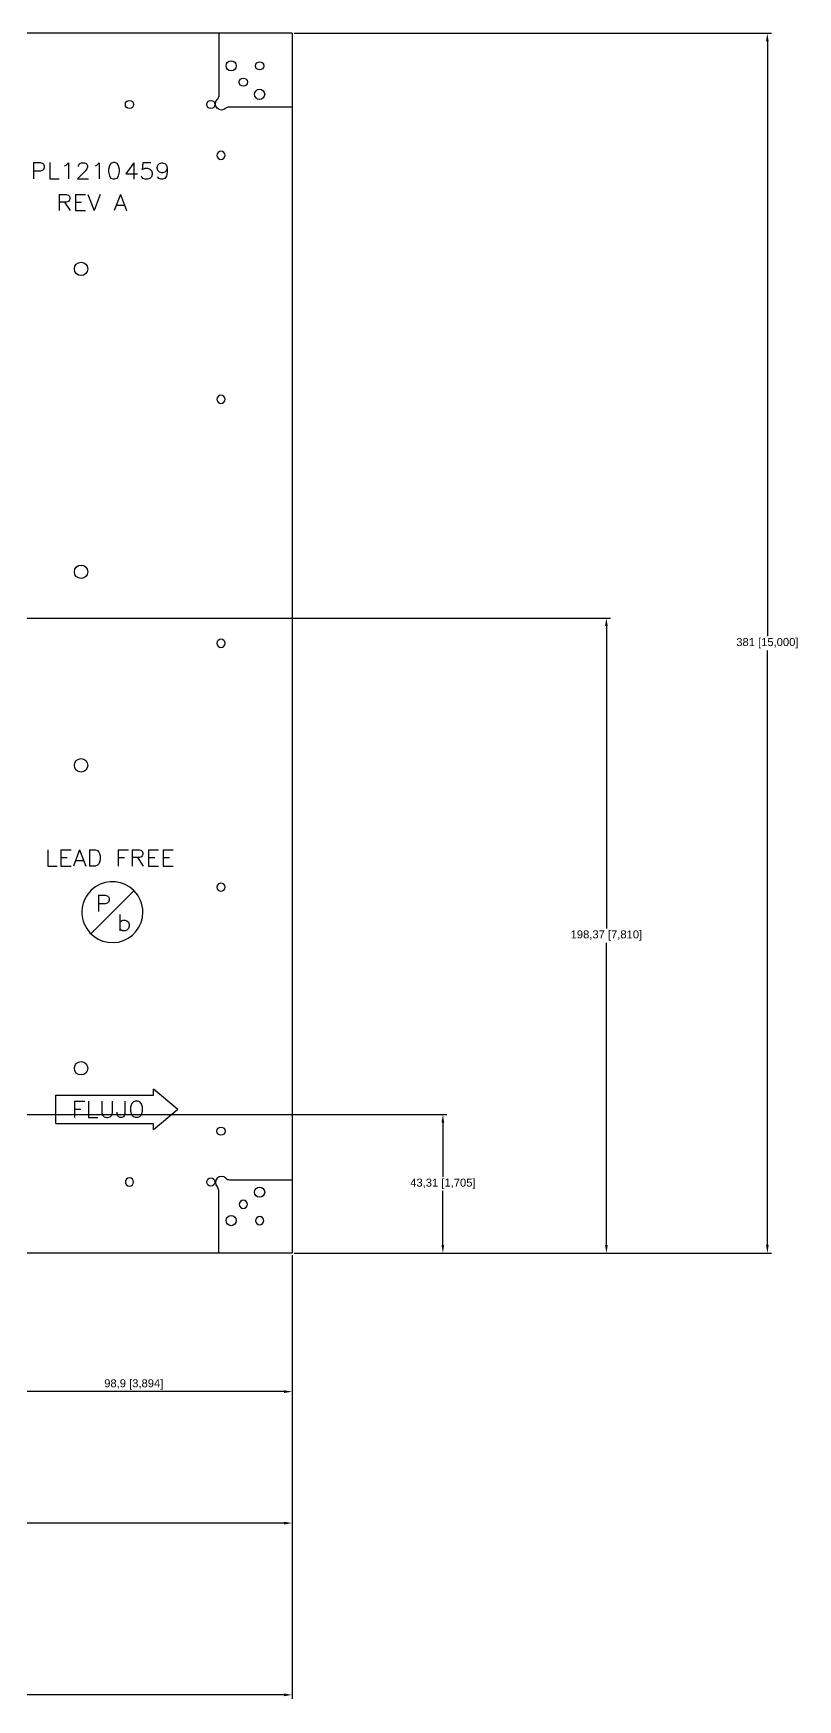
# Model space of a CAD drawing. Header units: millimetres. Extents: x -190 to 348, y -330 to 190.
# Drawn here: x 110 to 348, y -330 to 190 of the extents above; entities that cross this region are included whole.
import ezdxf

# ---------------------------------------------------------------- set-up
doc = ezdxf.new("R2010")
doc.units = ezdxf.units.MM
doc.layers.add('10_MAQ_PALLET', color=7, linetype='Continuous')
doc.styles.get("Standard").update_dxf_attribs({"font": 'arial.ttf'})
doc.dimstyles.new('ISO-25', dxfattribs={"dimtxt": 2.5, "dimasz": 2.5, "dimexe": 1.25, "dimexo": 0.625, "dimtad": 1, "dimtih": 1, "dimtoh": 1, "dimtxsty": 'Standard', "dimcen": 2.5, "dimadec": 0, "dimazin": 0, "dimtfac": 1, "dimtmove": 0, "dimatfit": 3, "dimfxl": 1, "dimarcsym": 0})

# ---------------------------------------------------------------- blocks, each defined once
blk = doc.blocks.new('*D3')
at = {"color": 0, "lineweight": -2}
for p, q in [((191.12, 190.5), (340.11, 190.5)), ((338.86, 188), (338.86, 2.23)), ((338.86, -188), (338.86, -2.23)), ((191.12, -190.5), (340.11, -190.5))]:
    blk.add_line(p, q, dxfattribs=at)
at = {"color": 0}
for points in [[(338.44, 188), (339.27, 188), (338.86, 190.5)], [(338.44, -188), (339.27, -188), (338.86, -190.5)]]:
    blk.add_solid(points, dxfattribs=at)
at = {"layer": 'Defpoints', "color": 0}
for p in [(190.5, 190.5), (190.5, -190.5), (338.86, -190.5)]:
    blk.add_point(p, dxfattribs=at)
at = {"color": 0, "insert": (338.86, 0), "char_height": 2.5, "attachment_point": 5}
blk.add_mtext('381 [15,000]', dxfattribs=at)
blk = doc.blocks.new('*D4')
at = {"color": 0, "lineweight": -2}
for p, q in [((92.23, -147.19), (238.81, -147.19)), ((237.56, -149.69), (237.56, -166.62)), ((237.56, -188), (237.56, -171.07)), ((191.12, -190.5), (238.81, -190.5))]:
    blk.add_line(p, q, dxfattribs=at)
at = {"color": 0}
for points in [[(237.14, -149.69), (237.97, -149.69), (237.56, -147.19)], [(237.14, -188), (237.97, -188), (237.56, -190.5)]]:
    blk.add_solid(points, dxfattribs=at)
at = {"layer": 'Defpoints', "color": 0}
for p in [(91.6, -147.19), (237.56, -147.19), (190.5, -190.5)]:
    blk.add_point(p, dxfattribs=at)
at = {"color": 0, "insert": (237.56, -168.85), "char_height": 2.5, "attachment_point": 5}
blk.add_mtext('43,31 [1,705]', dxfattribs=at)
blk = doc.blocks.new('*D5')
at = {"color": 0, "lineweight": -2}
for p, q in [((92.23, 7.87), (289.86, 7.87)), ((288.61, 5.37), (288.61, -89.09)), ((288.61, -188), (288.61, -93.54)), ((191.12, -190.5), (289.86, -190.5))]:
    blk.add_line(p, q, dxfattribs=at)
at = {"color": 0}
for points in [[(288.19, 5.37), (289.02, 5.37), (288.61, 7.87)], [(288.19, -188), (289.02, -188), (288.61, -190.5)]]:
    blk.add_solid(points, dxfattribs=at)
at = {"layer": 'Defpoints', "color": 0}
for p in [(91.6, 7.87), (288.61, 7.87), (190.5, -190.5)]:
    blk.add_point(p, dxfattribs=at)
at = {"color": 0, "insert": (288.61, -91.31), "char_height": 2.5, "attachment_point": 5}
blk.add_mtext('198,37 [7,810]', dxfattribs=at)
blk = doc.blocks.new('*D6')
at = {"color": 0, "lineweight": -2}
for p, q in [((-190.5, -191.12), (-190.5, -329.71)), ((190.5, -191.12), (190.5, -329.71)), ((188, -328.46), (-188, -328.46))]:
    blk.add_line(p, q, dxfattribs=at)
at = {"color": 0}
for points in [[(-188, -328.04), (-188, -328.88), (-190.5, -328.46)], [(188, -328.04), (188, -328.88), (190.5, -328.46)]]:
    blk.add_solid(points, dxfattribs=at)
at = {"layer": 'Defpoints', "color": 0}
for p in [(-190.5, -190.5), (190.5, -190.5), (-190.5, -328.46)]:
    blk.add_point(p, dxfattribs=at)
at = {"color": 0, "insert": (0, -326.23), "char_height": 2.5, "attachment_point": 5}
blk.add_mtext('381 [15,000]', dxfattribs=at)
blk = doc.blocks.new('*D7')
at = {"color": 0, "lineweight": -2}
for p, q in [((91.6, -147.82), (91.6, -235)), ((190.5, -191.12), (190.5, -235)), ((188, -233.75), (94.1, -233.75))]:
    blk.add_line(p, q, dxfattribs=at)
at = {"color": 0}
for points in [[(94.1, -233.33), (94.1, -234.17), (91.6, -233.75)], [(188, -233.33), (188, -234.17), (190.5, -233.75)]]:
    blk.add_solid(points, dxfattribs=at)
at = {"layer": 'Defpoints', "color": 0}
for p in [(91.6, -147.19), (190.5, -190.5), (91.6, -233.75)]:
    blk.add_point(p, dxfattribs=at)
at = {"color": 0, "insert": (141.05, -231.52), "char_height": 2.5, "attachment_point": 5}
blk.add_mtext('98,9 [3,894]', dxfattribs=at)
blk = doc.blocks.new('*D8')
at = {"color": 0, "lineweight": -2}
for p, q in [((-91.6, -147.82), (-91.6, -276.06)), ((190.5, -191.12), (190.5, -276.06)), ((188, -274.81), (-89.1, -274.81))]:
    blk.add_line(p, q, dxfattribs=at)
at = {"color": 0}
for points in [[(-89.1, -274.4), (-89.1, -275.23), (-91.6, -274.81)], [(188, -274.4), (188, -275.23), (190.5, -274.81)]]:
    blk.add_solid(points, dxfattribs=at)
at = {"layer": 'Defpoints', "color": 0}
for p in [(-91.6, -147.19), (190.5, -190.5), (-91.6, -274.81)]:
    blk.add_point(p, dxfattribs=at)
at = {"color": 0, "insert": (49.45, -272.59), "char_height": 2.5, "attachment_point": 5}
blk.add_mtext('282,1 [11,106]', dxfattribs=at)

msp = doc.modelspace()

# ---------------------------------------------------------------- linework, layer by layer
at = {"layer": '10_MAQ_PALLET', "color": 3}
for p, q in [((190.5, 190.5), (-190.5, 190.5)), ((190.5, 190.5), (190.5, -190.5)), ((109.757, 150.131), (109.757, 145.051)), ((109.757, 150.131), (111.935, 150.131)), ((111.935, 147.47), (109.757, 147.47)), ((111.935, 150.131), (112.66, 149.889)), ((112.66, 147.712), (111.935, 147.47)), ((112.66, 149.889), (112.902, 149.647)), ((112.902, 147.953), (112.66, 147.712)), ((112.902, 149.647), (113.103, 149.163)), ((113.103, 148.437), (112.902, 147.953)), ((113.103, 149.163), (113.103, 148.437)), ((114.837, 150.131), (114.837, 145.051)), ((119.434, 149.163), (119.917, 149.363)), ((119.917, 149.363), (120.643, 150.089)), ((120.643, 150.089), (120.643, 145.009)), ((125.924, 147.47), (123.504, 145.051)), ((123.788, 149.163), (123.988, 149.647)), ((123.788, 148.921), (123.788, 149.163)), ((123.988, 149.647), (124.23, 149.889)), ((124.23, 149.889), (124.714, 150.089)), ((124.714, 150.089), (125.682, 150.089)), ((125.682, 150.089), (126.165, 149.889)), ((126.407, 148.195), (125.924, 147.47)), ((126.165, 149.889), (126.407, 149.647)), ((126.407, 149.647), (126.608, 149.163)), ((126.608, 148.679), (126.407, 148.195)), ((126.608, 149.163), (126.608, 148.679)), ((129.068, 149.163), (129.552, 149.363)), ((129.552, 149.363), (130.278, 150.089)), ((130.278, 150.089), (130.278, 145.009)), ((133.423, 149.163), (133.181, 147.953)), ((133.181, 147.953), (133.181, 147.228)), ((133.181, 147.228), (133.423, 146.018)), ((133.906, 149.889), (133.423, 149.163)), ((133.423, 146.018), (133.906, 145.293)), ((134.632, 150.131), (133.906, 149.889)), ((135.116, 150.131), (134.632, 150.131)), ((135.842, 149.889), (135.116, 150.131)), ((136.325, 149.163), (135.842, 149.889)), ((135.842, 145.293), (136.325, 146.018)), ((136.567, 147.953), (136.325, 149.163)), ((136.325, 146.018), (136.567, 147.228)), ((136.567, 147.228), (136.567, 147.953)), ((141.027, 150.045), (138.608, 146.658)), ((138.608, 146.658), (142.237, 146.658)), ((141.027, 150.045), (141.027, 144.965)), ((143.688, 145.449), (143.488, 145.933)), ((143.93, 150.045), (143.688, 147.868)), ((143.688, 147.868), (143.93, 148.11)), ((146.349, 150.045), (143.93, 150.045)), ((143.93, 148.11), (144.656, 148.352)), ((144.656, 148.352), (145.381, 148.352)), ((145.381, 148.352), (146.107, 148.11)), ((146.107, 148.11), (146.591, 147.626)), ((146.591, 147.626), (146.833, 146.9)), ((146.833, 146.417), (146.591, 145.691)), ((146.833, 146.9), (146.833, 146.417)), ((148.326, 148.594), (148.568, 149.319)), ((148.326, 148.352), (148.326, 148.594)), ((148.568, 147.626), (148.326, 148.352)), ((148.568, 149.319), (149.052, 149.803)), ((149.052, 147.142), (148.568, 147.626)), ((149.052, 149.803), (149.777, 150.045)), ((149.777, 146.9), (149.052, 147.142)), ((149.777, 150.045), (150.019, 150.045)), ((150.019, 146.9), (149.777, 146.9)), ((150.019, 150.045), (150.745, 149.803)), ((150.745, 147.142), (150.019, 146.9)), ((150.745, 149.803), (151.229, 149.319)), ((151.229, 147.626), (150.745, 147.142)), ((151.229, 145.933), (150.745, 145.207)), ((151.229, 149.319), (151.471, 148.352)), ((151.471, 148.352), (151.229, 147.626)), ((151.471, 147.142), (151.229, 145.933)), ((151.471, 148.352), (151.471, 147.142)), ((114.837, 145.051), (117.74, 145.051)), ((123.504, 145.051), (126.891, 145.051)), ((133.906, 145.293), (134.632, 145.051)), ((134.632, 145.051), (135.116, 145.051)), ((135.116, 145.051), (135.842, 145.293)), ((143.93, 145.207), (143.688, 145.449)), ((144.656, 144.965), (143.93, 145.207)), ((145.381, 144.965), (144.656, 144.965)), ((146.107, 145.207), (145.381, 144.965)), ((146.591, 145.691), (146.107, 145.207)), ((148.81, 145.207), (148.609, 145.691)), ((149.535, 144.965), (148.81, 145.207)), ((150.019, 144.965), (149.535, 144.965)), ((150.745, 145.207), (150.019, 144.965)), ((117.755, 140.193), (117.755, 135.113)), ((117.755, 140.193), (119.933, 140.193)), ((119.933, 137.774), (117.755, 137.774)), ((119.449, 137.774), (121.142, 135.113)), ((119.933, 140.193), (120.658, 139.951)), ((120.658, 138.016), (119.933, 137.774)), ((120.658, 139.951), (120.9, 139.709)), ((120.9, 138.258), (120.658, 138.016)), ((120.9, 139.709), (121.101, 139.226)), ((121.101, 138.742), (120.9, 138.258)), ((121.101, 139.226), (121.101, 138.742)), ((122.835, 140.193), (122.835, 135.113)), ((122.835, 140.193), (125.98, 140.193)), ((122.835, 137.774), (124.771, 137.774)), ((126.706, 140.193), (128.641, 135.113)), ((130.576, 140.193), (128.641, 135.113)), ((136.866, 140.193), (134.931, 135.113)), ((135.656, 136.807), (138.075, 136.807)), ((136.866, 140.193), (138.801, 135.113)), ((122.835, 135.113), (125.98, 135.113)), ((114.2, -64.508), (114.2, -69.588)), ((118.313, -64.508), (118.313, -69.588)), ((118.313, -64.508), (121.457, -64.508)), ((118.313, -66.927), (120.248, -66.927)), ((124.118, -64.508), (122.183, -69.588)), ((124.118, -64.508), (126.054, -69.588)), ((127.263, -64.508), (127.263, -69.588)), ((127.263, -64.508), (128.956, -64.508)), ((128.956, -64.508), (129.682, -64.75)), ((129.682, -64.75), (130.166, -65.234)), ((130.166, -65.234), (130.366, -65.718)), ((130.366, -65.718), (130.608, -66.443)), ((130.608, -67.653), (130.366, -68.379)), ((130.608, -66.443), (130.608, -67.653)), ((136.214, -64.508), (136.214, -69.588)), ((136.214, -64.508), (139.358, -64.508)), ((136.214, -66.927), (138.149, -66.927)), ((140.568, -64.508), (140.568, -69.588)), ((140.568, -64.508), (142.745, -64.508)), ((142.745, -66.927), (140.568, -66.927)), ((142.261, -66.927), (143.954, -69.588)), ((142.745, -64.508), (143.471, -64.75)), ((143.471, -66.685), (142.745, -66.927)), ((143.471, -64.75), (143.713, -64.992)), ((143.713, -66.443), (143.471, -66.685)), ((143.713, -64.992), (143.913, -65.476)), ((143.913, -65.96), (143.713, -66.443)), ((143.913, -65.476), (143.913, -65.96)), ((145.648, -64.508), (145.648, -69.588)), ((145.648, -64.508), (148.793, -64.508)), ((145.648, -66.927), (147.583, -66.927)), ((150.244, -64.508), (150.244, -69.588)), ((150.244, -64.508), (153.389, -64.508)), ((150.244, -66.927), (152.179, -66.927)), ((114.2, -69.588), (117.103, -69.588)), ((118.313, -69.588), (121.457, -69.588)), ((122.909, -67.895), (125.328, -67.895)), ((128.956, -69.588), (127.263, -69.588)), ((129.682, -69.346), (128.956, -69.588)), ((130.166, -68.862), (129.682, -69.346)), ((130.366, -68.379), (130.166, -68.862)), ((145.648, -69.588), (148.793, -69.588)), ((150.244, -69.588), (153.389, -69.588)), ((127.64, -90.711), (141.065, -77.286)), ((130.059, -78.706), (130.059, -83.786)), ((130.059, -78.706), (132.236, -78.706)), ((132.236, -81.367), (130.059, -81.367)), ((132.236, -78.706), (132.962, -78.948)), ((132.962, -81.125), (132.236, -81.367)), ((132.962, -78.948), (133.204, -79.19)), ((133.204, -80.883), (132.962, -81.125)), ((133.204, -79.19), (133.404, -79.674)), ((133.404, -80.4), (133.204, -80.883)), ((133.404, -79.674), (133.404, -80.4)), ((136.719, -84.751), (136.719, -89.831)), ((136.719, -87.17), (137.202, -86.686)), ((137.202, -86.686), (137.686, -86.485)), ((137.686, -86.485), (138.412, -86.485)), ((138.412, -86.485), (138.896, -86.686)), ((138.896, -86.686), (139.38, -87.17)), ((139.38, -87.17), (139.622, -87.895)), ((139.622, -88.379), (139.38, -89.105)), ((139.622, -87.895), (139.622, -88.379)), ((137.202, -89.589), (136.719, -89.105)), ((137.686, -89.789), (137.202, -89.589)), ((138.412, -89.789), (137.686, -89.789)), ((138.896, -89.589), (138.412, -89.789)), ((139.38, -89.105), (138.896, -89.589)), ((154.812, -145.596), (147.192, -139.246)), ((147.192, -141.151), (147.192, -139.246)), ((116.712, -150.041), (116.712, -141.151)), ((116.712, -141.151), (147.192, -141.151)), ((122.579, -143.056), (122.579, -148.136)), ((122.579, -143.056), (125.723, -143.056)), ((122.579, -145.475), (124.514, -145.475)), ((126.933, -143.056), (126.933, -148.136)), ((131.045, -143.056), (131.045, -146.685)), ((134.432, -146.685), (134.432, -143.056)), ((138.302, -143.056), (138.302, -146.927)), ((140.279, -144.224), (140.037, -144.95)), ((140.037, -144.95), (140.037, -146.16)), ((140.48, -143.741), (140.279, -144.224)), ((140.963, -143.257), (140.48, -143.741)), ((141.447, -143.056), (140.963, -143.257)), ((142.415, -143.056), (141.447, -143.056)), ((142.899, -143.257), (142.415, -143.056)), ((143.382, -143.741), (142.899, -143.257)), ((143.583, -144.224), (143.382, -143.741)), ((143.825, -144.95), (143.583, -144.224)), ((143.825, -146.16), (143.825, -144.95)), ((154.812, -145.596), (147.192, -151.946)), ((116.712, -150.041), (147.192, -150.041)), ((126.933, -148.136), (129.836, -148.136)), ((131.045, -146.685), (131.287, -147.411)), ((131.287, -147.411), (131.771, -147.894)), ((131.771, -147.894), (132.497, -148.136)), ((132.497, -148.136), (132.98, -148.136)), ((132.98, -148.136), (133.706, -147.894)), ((133.706, -147.894), (134.19, -147.411)), ((134.19, -147.411), (134.432, -146.685)), ((135.883, -146.927), (135.883, -146.443)), ((136.125, -147.653), (135.883, -146.927)), ((136.367, -147.894), (136.125, -147.653)), ((136.851, -148.095), (136.367, -147.894)), ((137.335, -148.095), (136.851, -148.095)), ((137.819, -147.894), (137.335, -148.095)), ((138.06, -147.653), (137.819, -147.894)), ((138.302, -146.927), (138.06, -147.653)), ((140.037, -146.16), (140.279, -146.885)), ((140.279, -146.885), (140.48, -147.369)), ((140.48, -147.369), (140.963, -147.853)), ((140.963, -147.853), (141.447, -148.053)), ((141.447, -148.053), (142.415, -148.053)), ((142.415, -148.053), (142.899, -147.853)), ((142.899, -147.853), (143.382, -147.369)), ((143.382, -147.369), (143.583, -146.885)), ((143.583, -146.885), (143.825, -146.16)), ((147.192, -151.946), (147.192, -150.041)), ((190.5, -190.5), (-190.5, -190.5))]:
    msp.add_line(p, q, dxfattribs=at)
at = {"layer": '10_MAQ_PALLET', "color": 6}
for p, q in [((167.564, 190.5, -3.175), (167.564, 170.915, -3.175)), ((170.915, 167.564, -3.175), (190.5, 167.564, -3.175)), ((167.564, -190.5, -3.175), (167.564, -170.915, -3.175)), ((170.915, -167.564, -3.175), (190.5, -167.564, -3.175))]:
    msp.add_line(p, q, dxfattribs=at)
at = {"layer": '10_MAQ_PALLET', "color": 3}
for centre in [(171.45, 180.34), (180.34, 171.45), (180.34, -171.45), (171.45, -180.34)]:
    msp.add_circle(centre, 1.587, dxfattribs=at)
at = {"layer": '10_MAQ_PALLET', "color": 4}
for centre, radius in [((180.34, 180.34), 1.283), ((175.26, 175.26), 1.283), ((139.7, 168.275), 1.283), ((165.1, 168.275), 1.283), ((124.597, 116.925), 2.095), ((124.597, 22.31), 2.095), ((124.597, -38.142), 2.095), ((124.597, -132.757), 2.095), ((168.275, -152.4), 1.283), ((165.1, -168.275), 1.283)]:
    msp.add_circle(centre, radius, dxfattribs=at)
at = {"layer": '10_MAQ_PALLET', "color": 4, "extrusion": (0, 0, -1)}
for centre in [(-168.275, 152.4), (-168.275, 76.2), (-168.275, 0), (-168.275, -76.2), (-139.7, -168.275), (-175.26, -175.26), (-180.34, -180.34)]:
    msp.add_circle(centre, 1.283, dxfattribs=at)
at = {"layer": '10_MAQ_PALLET', "color": 6, "extrusion": (0, 0, -1)}
for centre, radius, start, end in [((-168.453, 168.453, 3.175), 1.905, 225.161, 44.839), ((-165.976, 170.915, 3.175), 1.587, 180, 224.839), ((-170.915, 165.976, 3.175), 1.587, 45.161, 90)]:
    msp.add_arc(centre, radius, start, end, dxfattribs=at)
at = {"layer": '10_MAQ_PALLET', "color": 3}
for centre, start, end in [((134.375, -83.976), 45, 0), ((134.366, -83.967), 0, 44.92361)]:
    msp.add_arc(centre, 9.525, start, end, dxfattribs=at)
at = {"layer": '10_MAQ_PALLET', "color": 6}
for centre, radius, start, end in [((168.453, -168.453, -3.175), 1.905, 45.161, 224.839), ((165.976, -170.915, -3.175), 1.587, 0, 44.839), ((170.915, -165.976, -3.175), 1.587, 225.161, 270)]:
    msp.add_arc(centre, radius, start, end, dxfattribs=at)

# ---------------------------------------------------------------- dimensions: what is measured, and where the dimension line sits
for base, p1, p2, picture, middle in [((338.858, -190.5), (190.5, 190.5), (190.5, -190.5), '*D3', (338.858, 0)), ((288.606, 7.874), (190.5, -190.5), (91.6, 7.874), '*D5', (288.606, -91.313)), ((237.555, -147.193), (190.5, -190.5), (91.6, -147.193), '*D4', (237.555, -168.846))]:
    dim = msp.add_linear_dim(base=base, p1=p1, p2=p2, angle=90, dimstyle='ISO-25')
    dim.commit()
    dim.dimension.update_dxf_attribs({"geometry": picture, "text_midpoint": middle})
for base, p2, picture, middle in [((-91.6, -274.815), (-91.6, -147.193), '*D8', (49.45, -272.587)), ((91.6, -233.749), (91.6, -147.193), '*D7', (141.05, -231.522)), ((-190.5, -328.462), (-190.5, -190.5), '*D6', (0, -326.234))]:
    dim = msp.add_linear_dim(base=base, p1=(190.5, -190.5), p2=p2, dimstyle='ISO-25')
    dim.commit()
    dim.dimension.update_dxf_attribs({"geometry": picture, "text_midpoint": middle})

doc.saveas('drawing.dxf')
